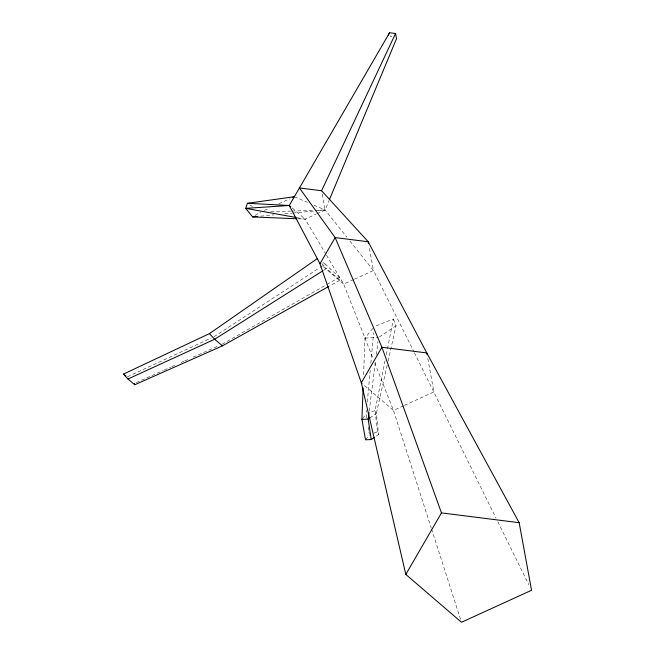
<?xml version="1.0" encoding="UTF-8"?>
<svg xmlns="http://www.w3.org/2000/svg" width="655" height="655" viewBox="0 0 655 655"><rect width="100%" height="100%" fill="white"/><g stroke="black" fill="none" stroke-linecap="round" stroke-linejoin="round"><path stroke-width="0.49" stroke-dasharray="3.27 2.46" d="M363.59 374.668L364.958 338.095L373.571 327.385M366.808 418.046L366.194 414.066L366.571 409.997M367.316 401.867L370.198 370.345M370.845 363.23L373.628 332.724M369.199 411.037L375.561 360.676M376.322 354.633L377.976 341.533M385.05 360.749L375.086 410.513L377.526 431.71L378.647 434.552L375.348 436.779M386.245 354.773L387.244 349.795M387.441 348.804L393.426 318.944L374.193 326.624M387.195 365.195L376.314 413.624L378.647 434.552M388.079 361.249L396.078 325.666L393.426 318.944M316.938 213.735L325.109 210.001L329.031 200.594M362.543 418.61L366.194 414.066M365.515 439.8L369.412 434.953M379.319 336.94L396.078 325.666M369.813 418.005L376.314 413.624L375.086 410.513L367.979 413.354M214.013 336.719L319.272 267.993M320.131 267.436L325.265 264.08L339.347 277.36L340.051 280.119L329.359 286.096M323.832 270.171L326.411 268.542L340.051 280.119M255.09 215.462L260.649 212.056M222.037 344.284L326.018 284.966M326.902 284.458L339.347 277.36M127.414 376.797L211.246 337.996M298.074 218.827L305.132 219.122L316.029 214.144M353.602 279.579L343.67 284.114L321.507 265.087M354.502 279.169L373.473 270.507L369.117 246.714M403.578 405.772L393.467 410.39L362.1 383.445M404.495 405.355L433.905 391.927L427.682 357.925M264.293 210.394L269.754 207.913M278.858 203.762L289.788 198.792M136.265 382.553L163.3 370.493M164.233 370.075L170.758 367.16M171.692 366.743L176.359 364.663M181.017 362.583L183.818 361.339M184.743 360.921L189.41 358.842M193.135 357.18L218.311 345.946M373.923 433.151L377.526 431.71M260.755 216.15L273.823 214.897M284.884 213.841L291.925 213.17M292.932 213.08L314.048 211.057M318.068 210.673L325.109 210.001L346.749 237.069M364.958 338.095L378.484 337.505M270.72 211.737L290.861 211.09M291.868 211.057L314.032 210.353M315.039 210.32L325.109 210.001L321.752 191.702M297.206 217.689L305.132 219.122L325.961 254.255M390.052 35.919L391.895 36.713M294.341 196.721L307.392 202.354M313.917 205.171L325.109 210.001M249.948 204.933L252.421 206.579M322.866 262.45L325.265 264.08M292.286 208.085L305.132 219.122M321.834 263.588L326.411 268.542M349.926 241.048L373.473 270.507L413.919 351.76M326.485 255.131L343.67 284.114L373.252 359.12M414.369 352.668L495.999 518.064M497.8 521.716L528.847 584.784M374.75 362.919L393.467 410.39L431.227 527.979M431.539 528.953L460.555 619.335M368.184 426.994L368.798 430.974M368.953 431.973L369.256 433.962"/><path stroke-width="0.98" d="M374.521 437.327L371.221 439.554L365.515 439.8L361.928 419.372L363.099 387.875M368.945 413.051L368.184 419.094L371.221 439.554M292.523 197.548L294.341 196.721L247.484 203.287L245.682 208.364L252.707 216.92L297.067 218.778M329.424 199.652L396.512 38.711L395.555 33.503L389.578 32.75L289.264 205.49L245.682 208.364L296.216 217.509M247.484 203.287L289.264 205.49L319.976 263.777L361.331 382.79L405.813 574.435L461.488 622.25L531.549 590.27L519.169 522.69L426.765 352.922L368.208 241.752L321.58 190.736L395.555 33.503M388.202 35.116L389.578 32.75M319.976 263.777L335.147 237.593L299.425 187.944L321.58 190.736M361.331 382.79L381.906 347.273L335.147 237.593L368.208 241.752L368.577 243.734M405.813 574.435L441.462 512.906L381.906 347.273L426.765 352.922L427.125 354.92M328.474 286.587L222.446 345.856L134.75 384.747L127.979 379.008L123.451 374.095L209.453 333.608L317.266 258.635M369.813 418.005L368.184 419.094L361.928 419.372M322.972 270.72L214.668 339.257L127.979 379.008M252.707 216.92L257.734 216.437M441.462 512.906L519.169 522.69M123.451 374.095L125.826 375.716M222.446 345.856L214.668 339.257L209.453 333.608M289.264 205.49L290.771 206.784M134.398 383.38L134.75 384.747"/></g></svg>
